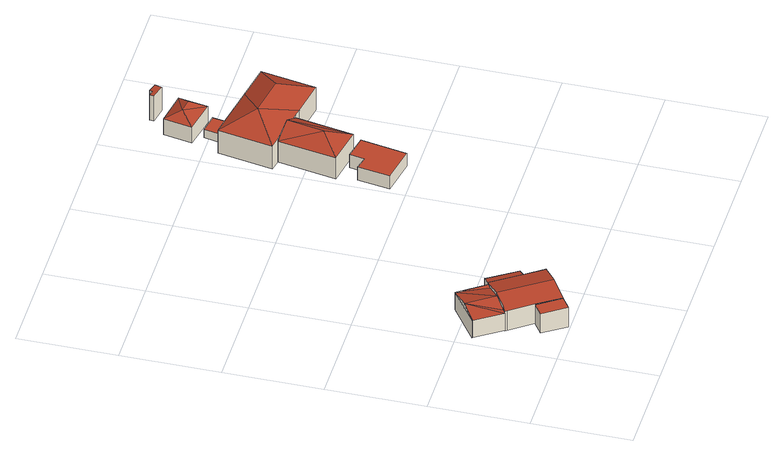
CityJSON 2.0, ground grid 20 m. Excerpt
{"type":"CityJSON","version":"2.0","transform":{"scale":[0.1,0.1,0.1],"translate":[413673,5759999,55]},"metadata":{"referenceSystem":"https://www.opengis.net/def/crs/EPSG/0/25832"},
"CityObjects":{
"building1":{"type":"Building","attributes":{"Gemeindeschluessel":"05570044","Geometrietyp2DReferenz":"3000","function":"31001_2460","roofType":"5000","measuredHeight":4.98},"geometry":[{"type":"Solid","lod":"2","boundaries":[[[[0,1,2,3]],[[4,5,1,0]],[[6,7,5,4]],[[8,9,7,6]],[[10,11,9,8]],[[12,13,11,10]],[[14,15,13,12]],[[3,2,15,14]],[[8,6,4]],[[8,4,0]],[[16,8,0]],[[0,17,16]],[[10,16,17]],[[12,10,17]],[[14,12,17]],[[17,3,14]],[[8,16,10]],[[3,17,0]],[[1,5,7,9,11,13,15,2]]]],"semantics":{"surfaces":[{"type":"WallSurface"},{"type":"RoofSurface"},{"type":"GroundSurface"}],"values":[[0,0,0,0,0,0,0,0,1,1,1,1,1,1,1,1,0,0,2]]}}]},
"building2":{"type":"Building","attributes":{"Gemeindeschluessel":"05570044","Geometrietyp2DReferenz":"3000","function":"31001_1000"},"address":[{"country":"Germany","locality":"Telgte","thoroughfareNumber":"2","thoroughfareName":"Galgheide"}],"children":["building2-1","building2-2","building2-3"]},
"building2-1":{"type":"BuildingPart","attributes":{"roofType":"3100","measuredHeight":5.69},"parents":["building2"],"geometry":[{"type":"Solid","lod":"2","boundaries":[[[[18,19,20,21]],[[22,23,19,18]],[[24,25,23,22]],[[26,27,25,24]],[[28,29,30,27,26]],[[31,32,33,34]],[[35,36,32,31]],[[37,38,36,35]],[[39,40,41,38,37]],[[21,20,42,43,44]],[[35,31,34,28,26,24,37]],[[22,18,21,44,39,37,24]],[[19,23,25,27,30,45,33,32,36,38,41,42,20]],[[45,46,29,28,34,33]],[[30,29,46,45]],[[40,39,44,43]],[[42,41,40,43]]]],"semantics":{"surfaces":[{"type":"WallSurface"},{"type":"RoofSurface"},{"type":"GroundSurface"},{"type":"ClosureSurface"}],"values":[[0,0,0,0,0,0,0,0,0,0,1,1,2,0,3,0,3]]}}]},
"building2-2":{"type":"BuildingPart","attributes":{"roofType":"1000","measuredHeight":4.57},"parents":["building2"],"geometry":[{"type":"Solid","lod":"2","boundaries":[[[[47,48,41,40]],[[49,50,48,47]],[[43,42,50,49]],[[49,47,40,43]],[[48,50,42,41]],[[42,43,40,41]]]],"semantics":{"surfaces":[{"type":"WallSurface"},{"type":"RoofSurface"},{"type":"GroundSurface"},{"type":"ClosureSurface"}],"values":[[0,0,0,1,2,3]]}}]},
"building2-3":{"type":"BuildingPart","attributes":{"roofType":"2100","measuredHeight":4.55},"parents":["building2"],"geometry":[{"type":"Solid","lod":"2","boundaries":[[[[51,52,30,29]],[[53,54,52,51]],[[46,45,54,53]],[[53,51,29,46]],[[52,54,45,30]],[[45,46,29,30]]]],"semantics":{"surfaces":[{"type":"WallSurface"},{"type":"RoofSurface"},{"type":"GroundSurface"},{"type":"ClosureSurface"}],"values":[[0,0,0,1,2,3]]}}]},
"building3":{"type":"Building","attributes":{"Gemeindeschluessel":"05570044","Geometrietyp2DReferenz":"3000","function":"31001_2460","roofType":"1000","measuredHeight":3.05},"geometry":[{"type":"Solid","lod":"2","boundaries":[[[[55,56,57,58]],[[59,60,56,55]],[[61,62,60,59]],[[63,64,62,61]],[[65,66,64,63]],[[58,57,66,65]],[[63,61,59,55,58,65]],[[56,60,62,64,66,57]]]],"semantics":{"surfaces":[{"type":"WallSurface"},{"type":"RoofSurface"},{"type":"GroundSurface"}],"values":[[0,0,0,0,0,0,1,2]]}}]},
"building4":{"type":"Building","attributes":{"Gemeindeschluessel":"05570044","Geometrietyp2DReferenz":"3000","function":"31001_1000"},"address":[{"country":"Germany","locality":"Telgte","thoroughfareNumber":"60","thoroughfareName":"Kiebitzpohl"}],"children":["building4-1","building4-2","building4-3"]},
"building4-1":{"type":"BuildingPart","attributes":{"roofType":"3200","measuredHeight":8.52},"parents":["building4"],"geometry":[{"type":"Solid","lod":"2","boundaries":[[[[67,68,69,70,71]],[[72,73,68,67]],[[74,75,73,72]],[[76,77,75,74]],[[78,77,76]],[[79,80,81]],[[82,83,79,81]],[[84,85,83,82]],[[86,87,85,84]],[[88,89,87,86]],[[90,91,89,88]],[[92,91,90]],[[84,93,86]],[[72,94,74]],[[82,94,93,84]],[[81,76,74,94,82]],[[86,93,94,88]],[[67,71,95,96,90,88,94,72]],[[68,73,75,77,79,83,85,87,89,91,69]],[[78,76,81,80]],[[79,77,78,80]],[[70,95,71]],[[92,90,96]],[[69,91,92,70]],[[92,96,95,70]]]],"semantics":{"surfaces":[{"type":"WallSurface"},{"type":"RoofSurface"},{"type":"GroundSurface"},{"type":"ClosureSurface"}],"values":[[0,0,0,0,0,0,0,0,0,0,0,0,1,1,1,1,1,1,2,0,3,0,0,3,3]]}}]},
"building4-2":{"type":"BuildingPart","attributes":{"roofType":"1000","measuredHeight":1.99},"parents":["building4"],"geometry":[{"type":"Solid","lod":"2","boundaries":[[[[97,98,77,78]],[[99,100,98,97]],[[80,79,100,99]],[[99,97,78,80]],[[98,100,79,77]],[[79,80,78,77]]]],"semantics":{"surfaces":[{"type":"WallSurface"},{"type":"RoofSurface"},{"type":"GroundSurface"},{"type":"ClosureSurface"}],"values":[[0,0,0,1,2,3]]}}]},
"building4-3":{"type":"BuildingPart","attributes":{"roofType":"5000","measuredHeight":7.2},"parents":["building4"],"geometry":[{"type":"Solid","lod":"2","boundaries":[[[[101,102,91,92]],[[103,104,102,101]],[[105,68,104,103]],[[70,69,68,105]],[[101,106,103]],[[101,92,96,107]],[[107,106,101]],[[106,107,95,70]],[[70,105,103,106]],[[102,104,68,69,91]],[[69,70,92,91]],[[107,96,95]],[[95,96,92,70]]]],"semantics":{"surfaces":[{"type":"WallSurface"},{"type":"RoofSurface"},{"type":"GroundSurface"},{"type":"ClosureSurface"}],"values":[[0,0,0,0,1,1,1,1,1,2,3,0,3]]}}]},
"building5":{"type":"Building","attributes":{"Gemeindeschluessel":"05570044","Geometrietyp2DReferenz":"3000","function":"31001_2460","roofType":"3200","measuredHeight":5.46},"geometry":[{"type":"Solid","lod":"2","boundaries":[[[[108,109,110,111]],[[112,113,109,108]],[[114,115,113,112]],[[111,110,115,114]],[[108,116,112]],[[114,117,111]],[[117,116,108]],[[108,111,117]],[[112,116,117]],[[117,114,112]],[[109,113,115,110]]]],"semantics":{"surfaces":[{"type":"WallSurface"},{"type":"RoofSurface"},{"type":"GroundSurface"}],"values":[[0,0,0,0,1,1,1,1,1,1,2]]}}]},
"building6":{"type":"Building","attributes":{"Gemeindeschluessel":"05570044","Geometrietyp2DReferenz":"3000","function":"31001_9998","roofType":"2100","measuredHeight":6},"geometry":[{"type":"Solid","lod":"2","boundaries":[[[[118,119,120,121]],[[122,123,119,118]],[[124,125,123,122]],[[126,127,125,124]],[[128,129,127,126]],[[121,120,129,128]],[[126,124,122,118,121,128]],[[119,123,125,127,129,120]]]],"semantics":{"surfaces":[{"type":"WallSurface"},{"type":"RoofSurface"},{"type":"GroundSurface"}],"values":[[0,0,0,0,0,0,1,2]]}}]}
},
"vertices":[
[80,220,63],[80,220,22],[5,168,22],[5,168,63],[81,218,63],[81,218,22],[119,166,63],[119,166,22],[110,160,63],[110,160,22],[52,119,63],[52,119,22],[43,113,63],[43,113,22],[7,166,63],[7,166,22],[79,138,72],[41,192,72],
[43,113,68],[43,113,21],[45,110,21],[45,110,68],[52,119,70],[52,119,21],[81,140,78],[81,140,21],[110,160,70],[110,160,21],[119,166,68],[119,166,67],[119,166,21],[182,74,68],[182,74,21],[161,105,21],[161,105,68],[185,71,68],[185,71,21],[147,45,78],[147,45,21],[110,18,68],[110,18,67],[110,18,21],[78,64,21],[78,64,67],[78,64,68],[159,108,21],[159,108,67],
[85,1,67],[85,1,21],[53,47,67],[53,47,21],
[134,177,63],[134,177,21],[174,119,62],[174,119,21],
[421,499,42],[421,499,11],[410,433,11],[410,433,42],[447,493,42],[447,493,11],[453,523,42],[453,523,11],[501,514,42],[501,514,11],[484,420,42],[484,420,11],
[437,658,64],[437,658,9],[438,658,9],[438,658,59],[438,658,64],[414,663,64],[414,663,9],[434,774,64],[434,774,9],[464,769,64],[464,769,9],[464,769,29],[503,762,9],[503,762,29],[503,762,64],[552,753,64],[552,753,9],[625,740,64],[625,740,9],[605,628,64],[605,628,9],[531,641,64],[531,641,9],[514,644,64],[514,644,9],[514,644,59],[560,694,95],[480,708,95],[446,657,64],[505,646,64],
[472,811,29],[472,811,9],[510,804,29],[510,804,9],
[493,526,59],[493,526,9],[416,540,59],[416,540,9],[437,658,59],[462,575,81],[476,651,81],
[528,875,48],[528,875,10],[460,887,10],[460,887,48],[517,815,48],[517,815,10],[449,828,48],[449,828,10],[503,849,64],[476,854,64],
[495,923,71],[495,923,11],[494,914,11],[494,914,71],[509,921,69],[509,921,11],[511,927,69],[511,927,11],[532,922,67],[532,922,11],[528,907,67],[528,907,11]
]}
